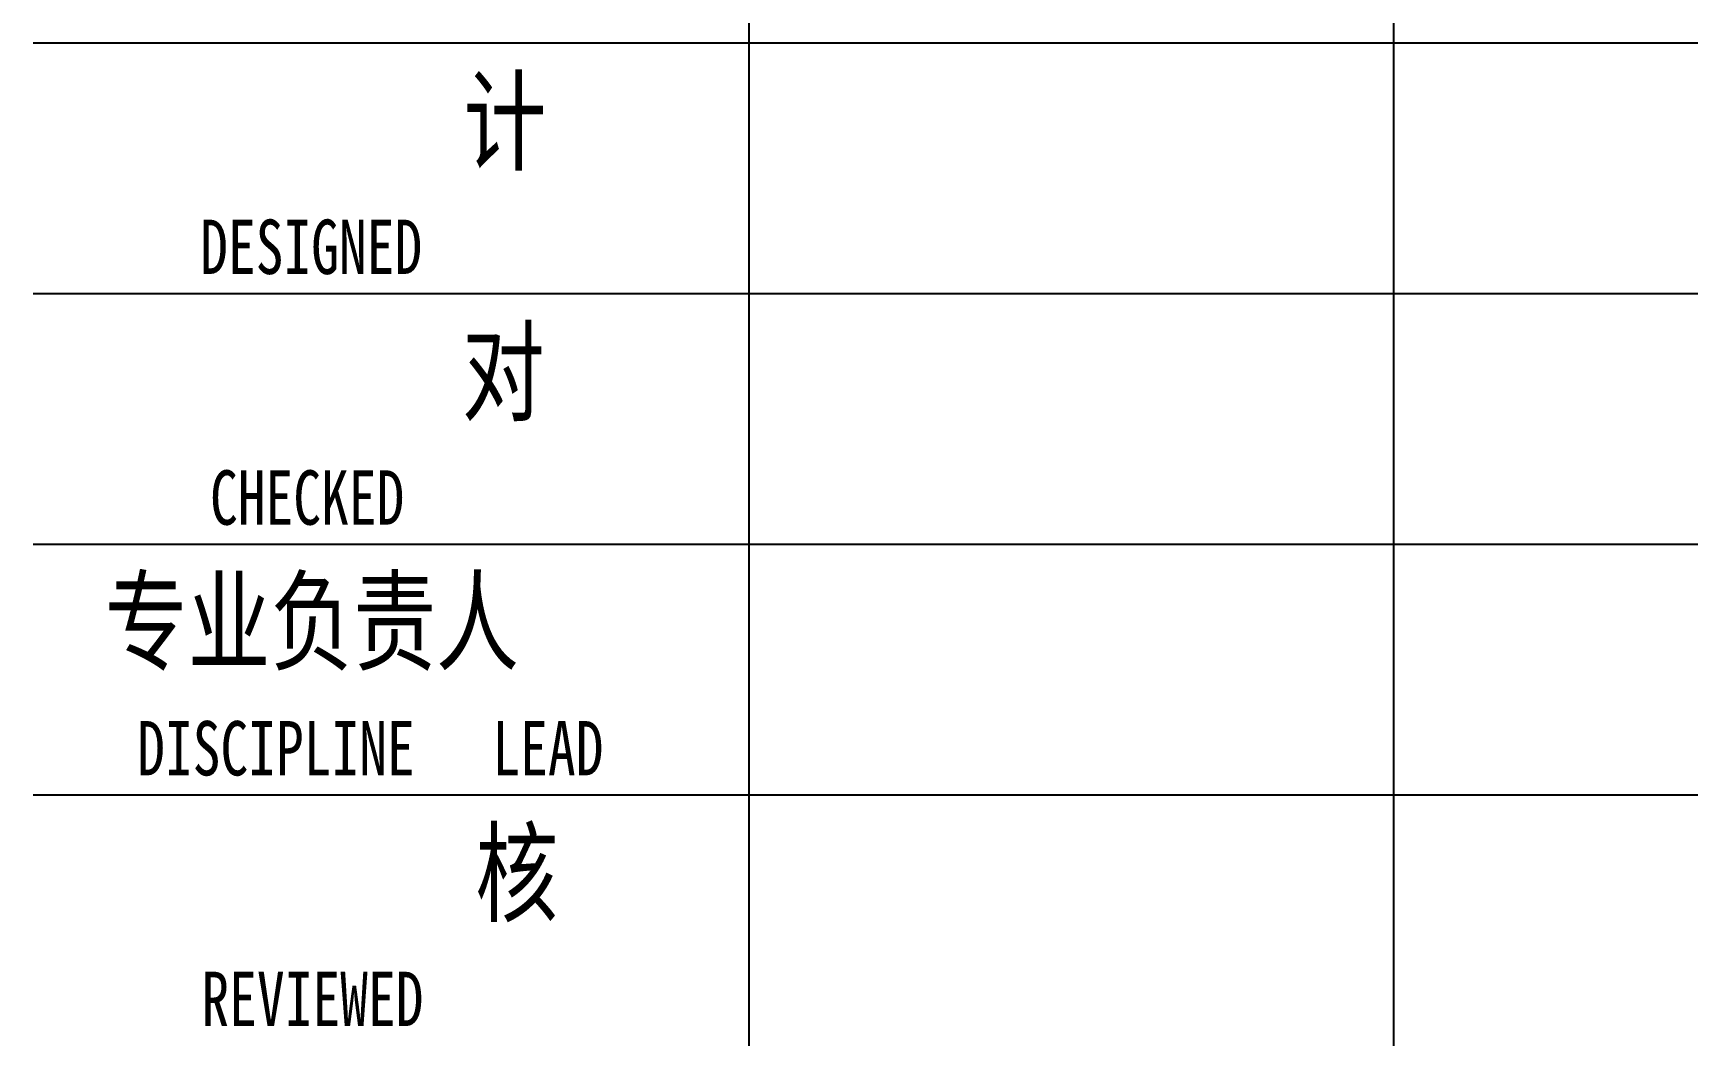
# Model space of a CAD drawing. Extents: x 496261 to 1768172, y 3738341 to 4579341.
# Drawn here: x 497767 to 575755, y 4426966 to 4474221 of the extents above; entities that cross this region are included whole.
import ezdxf

# ---------------------------------------------------------------- set-up
doc = ezdxf.new("R2010")
doc.units = 0
doc.header["$MEASUREMENT"] = 0
doc.layers.get('0').update_dxf_attribs({"color": 8, "linetype": 'CONTINUOUS'})
doc.styles.add('-宋体', font='', dxfattribs={"width": 0.8})
doc.styles.get('-宋体').set_extended_font_data('SimSun')

msp = doc.modelspace()

# ---------------------------------------------------------------- linework, layer by layer
for p, q in [((531521, 4379248), (531521, 4566583)), ((561900, 4379248), (561900, 4502451)), ((497767, 4473760), (615906, 4473760)), ((497767, 4461946), (615906, 4461946)), ((497767, 4450132), (615906, 4450132)), ((497767, 4438318), (615906, 4438318)), ((497767, 4438318), (615906, 4438318))]:
    msp.add_line(p, q)

# ---------------------------------------------------------------- texts
at = {"style": '-宋体', "width": 0.75}
for s, height, p in [('计', 3815, (518051, 4468157)), ('DESIGNED', 2563.6, (505641, 4462869)), ('对', 3815, (517972, 4456344)), ('CHECKED', 2563.6, (506105, 4451055)), ('专业负责人', 3815.1, (501148, 4444593)), ('DISCIPLINE', 2563.6, (502673, 4439241)), ('LEAD', 2563.6, (519415, 4439241)), ('核', 3815, (518605, 4432737)), ('REVIEWED', 2563.6, (505700, 4427427))]:
    msp.add_text(s, height=height, dxfattribs=at).set_placement(p)

doc.saveas('drawing.dxf')
